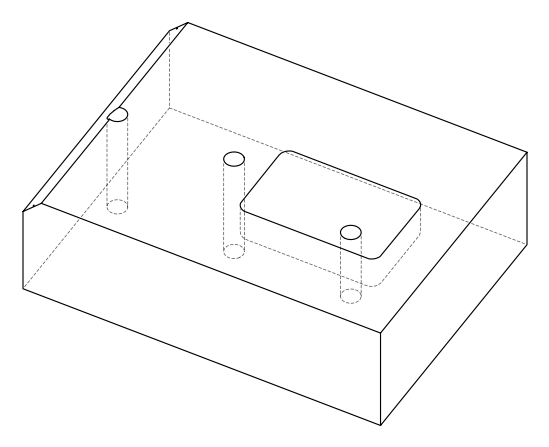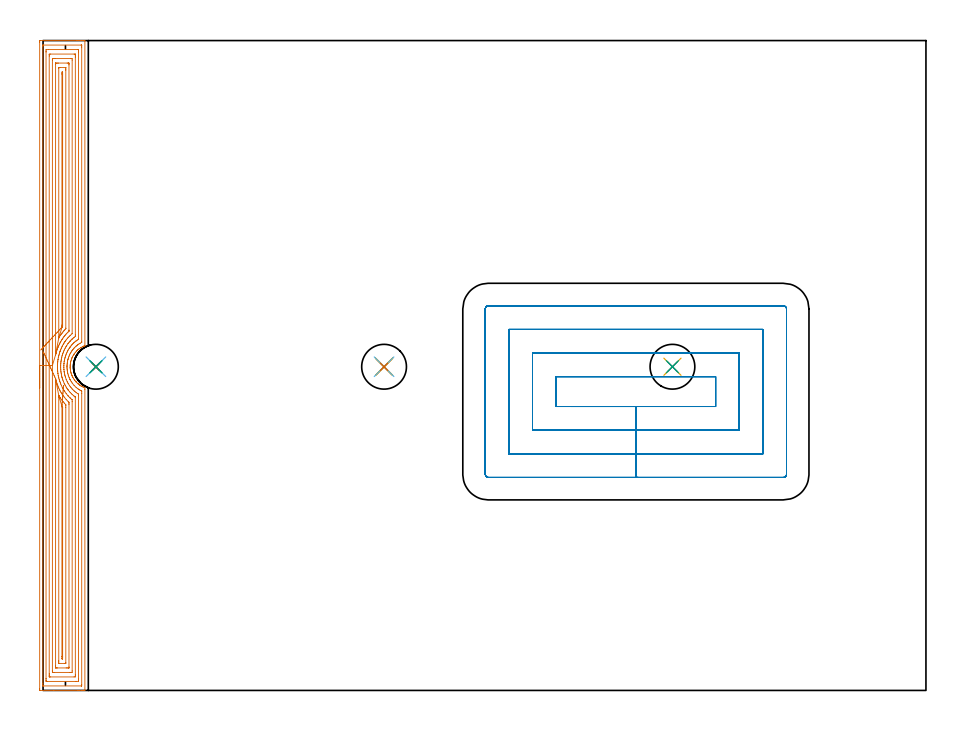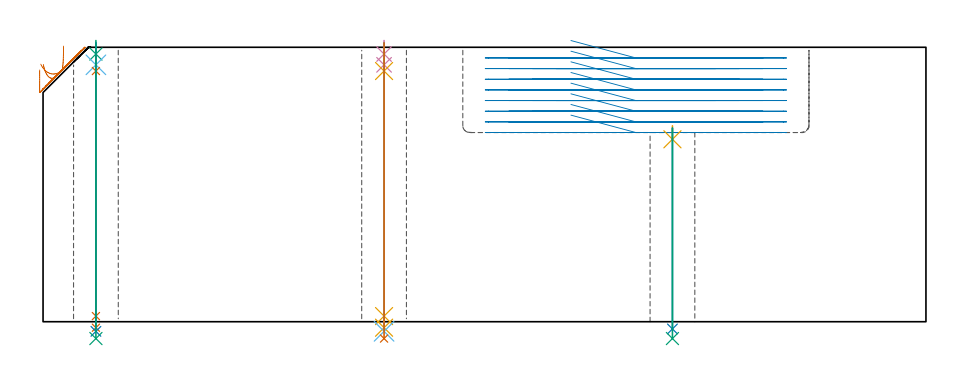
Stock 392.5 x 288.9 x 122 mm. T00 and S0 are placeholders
(PLAN: 15 operations, 12 tool changes, 43 min)
(1 AREA_MILL | FG_CHAMFER_SURFACE | UGT0205_001 | 18.56 min | 58357 mm3)
(2 MILL_RECTANGULAR_POCKET | POCKET_RECTANGULAR_STRAIGHT | UGT0201_095 | Follow Part, ap 5, ae 75% | 20.32 min | 556414 mm3)
(3 SPOT_DRILL | STEP1HOLE | NXT0321_9005460120000 | 0.05 min | 143 mm3)
(4 SPOT_DRILL_1 | STEP1HOLE_1 | NXT0321_9005460120000 | 0.05 min | 228 mm3)
(5 SPOT_DRILL_2 | STEP1HOLE_2 | NXT0321_9005460120000 | 0.06 min | 161 mm3)
(6 DRILL_BLIND_HOLE_INTO_CENTER | STEP1HOLE | NXT0301_023 | 0.04 min | 99 mm3)
(7 GUN_DRILL_THROUGH_HOLE | STEP1HOLE | UGT0307_001 | 0.55 min | 2210 mm3)
(8 SPADE_DRILL_TO_ENLARGE_THROUGH_HOLE | STEP1HOLE | UGT0306_003 | 0.51 min | 12430 mm3)
(9 DRILL_TO_ENLARGE_THROUGH_HOLE | STEP1HOLE | UGT0301_265 | 0.53 min | 22750 mm3)
(10 DRILL_BLIND_HOLE_INTO_CENTER_1 | STEP1HOLE_1 | NXT0301_023 | 0.04 min | 109 mm3)
(11 GUN_DRILL_THROUGH_HOLE_1 | STEP1HOLE_1 | UGT0307_001 | 0.55 min | 2208 mm3)
(12 SPADE_DRILL_TO_ENLARGE_THROUGH_HOLE_1 | STEP1HOLE_1 | UGT0306_003 | 0.51 min | 12447 mm3)
(13 DRILL_TO_ENLARGE_THROUGH_HOLE_1 | STEP1HOLE_1 | UGT0301_265 | 0.53 min | 22950 mm3)
(14 DRILL_THROUGH_HOLE_INTO_CENTER | STEP1HOLE_2 | NXT0301_065 | 0.37 min | 5676 mm3)
(15 DRILL_TO_ENLARGE_THROUGH_HOLE_2 | STEP1HOLE_2 | UGT0301_265 | 0.38 min | 20261 mm3)
(TOOL UGT0205_001 | Chamfer Mill 20 x 3 x 45 deg. | D20 FL50 Z2)
(TOOL UGT0201_095 | End mill 20 mm | D20 R3 FL38 Z4)
(TOOL NXT0321_9005460120000 | NC Spot Drill, 142deg, 12mm, Carbide, Uncoated | D12 PA142 FL30 Z2)
(TOOL NXT0301_023 | Carbide Drill 5.2mm [860.1-0520-016A1-MM 2214] | D5.2 PA140 FL28 Z2)
(TOOL UGT0307_001 | Gun Drill 5 mm | D5 PA130 FL24 Z1)
(TOOL UGT0306_003 | Spade Drill 12.5mm | D12.5 PA132 FL10 Z2)
(TOOL UGT0301_265 | Twist Drill 19.9 mm | D19.9 PA118 FL140 Z2)
(TOOL NXT0301_065 | Carbide Drill 9.4mm [860.1-0940-075A1-MM 2214] | D9.4 PA140 FL98 Z2)
(OP 1 AREA_MILL)
G17 G21 G94 G90
T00 M6
G54
G17 G0 G90 X-1.5 Y134.45 S1061 M3
G43 Z132. H0
Z111.9
G94 G1 Y134.488 Z111.028 F250.
Y134.602 Z110.163
Y134.791 Z109.312
Y135.053 Z108.48
Y135.387 Z107.674
Y135.79 Z106.9
Y136.258 Z106.164
Y136.79 Z105.472
Y137.379 Z104.829
Y138.022 Z104.24
Y138.714 Z103.708
Y139.45 Z103.24
Y140.224 Z102.837
Y141.03 Z102.503
Y141.862 Z102.241
Y142.713 Z102.052
Y143.578 Z101.938
Y144.45 Z101.9
Y288.282
X-1.495 Y288.776 Z101.903
X-1.492 Y288.89 Z101.906
X-1.373 Y288.9 Z102.024
X14.963 Z118.358
X15.57 Z118.965
X16.111 Z119.508
X16.448 Z119.844
X16.989 Z120.385
X17.326 Z120.72
X18. Z121.399
X18.295 Z121.695
X18.45 Y288.897 Z121.842
X18.598 Y288.89 Z121.989
X18.6 Y288.728 Z122.
Y153.384
X18.597 Y153.259 Z121.989
X18.536 Y153.226 Z121.929
X18.521 Y153.22 Z121.915
X18.415 Y153.176 Z121.812
X18.203 Y153.087 Z121.598
X18.071 Y153.033 Z121.469
X17.627 Y152.827 Z121.025
X16.977 Y152.485 Z120.376
X16.887 Y152.429 Z120.283
X16.806 Y152.381 Z120.205
X16.736 Y152.338 Z120.135
X16.286 Y152.034 Z119.684
X16.009 Y151.833 Z119.409
X15.844 Y151.712 Z119.244
X15.691 Y151.592 Z119.09
X15.57 Y151.484 Z118.966
X15.397 Y151.333 Z118.796
X15.317 Y151.262 Z118.715
X14.953 Y150.918 Z118.352
X14.889 Y150.853 Z118.289
X14.739 Y150.7 Z118.138
X14.393 Y150.302 Z117.792
X14.063 Y149.893 Z117.459
X13.999 Y149.807 Z117.395
X13.882 Y149.637 Z117.28
X13.815 Y149.54 Z117.213
X13.697 Y149.364 Z117.092
X13.561 Y149.148 Z116.956
X13.412 Y148.914 Z116.81
X13.172 Y148.478 Z116.568
X12.991 Y148.105 Z116.391
X12.952 Y148.021 Z116.35
X12.889 Y147.874 Z116.288
X12.764 Y147.577 Z116.162
X12.598 Y147.128 Z115.993
X12.458 Y146.683 Z115.853
X12.334 Y146.237 Z115.732
X12.279 Y146.012 Z115.678
X12.236 Y145.762 Z115.635
X12.167 Y145.343 Z115.56
X12.109 Y144.897 Z115.503
X12.096 Y144.723 Z115.489
X12.082 Y144.562 Z115.478
X12.074 Y144.45 Z115.467
X12.058 Y144.004 Z115.454
X12.061 Y143.728 Z115.456
X12.063 Y143.557 Z115.46
X12.064 Y143.545 Z115.461
X12.084 Y143.241 Z115.475
X12.09 Y143.11 Z115.485
X12.136 Y142.649 Z115.535
X12.198 Y142.225 Z115.598
X12.26 Y141.888 Z115.66
X12.282 Y141.772 Z115.681
X12.397 Y141.323 Z115.794
X12.464 Y141.093 Z115.861
X12.526 Y140.879 Z115.924
X12.612 Y140.632 Z116.009
X12.645 Y140.537 Z116.043
X12.684 Y140.43 Z116.078
X12.74 Y140.286 Z116.137
X12.859 Y139.986 Z116.254
X12.938 Y139.808 Z116.336
X13.008 Y139.65 Z116.408
X13.17 Y139.319 Z116.569
X13.294 Y139.093 Z116.691
X13.563 Y138.643 Z116.961
X13.85 Y138.2 Z117.248
X13.901 Y138.131 Z117.299
X14.062 Y137.911 Z117.46
X14.4 Y137.495 Z117.8
X14.555 Y137.308 Z117.951
X14.693 Y137.155 Z118.089
X14.75 Y137.091 Z118.148
X14.834 Y137.005 Z118.232
X14.953 Y136.883 Z118.352
X15.45 Y136.415 Z118.848
X15.57 Y136.312 Z118.968
X15.645 Y136.249 Z119.043
X15.845 Y136.089 Z119.243
X16.009 Y135.968 Z119.405
X16.216 Y135.814 Z119.616
X16.236 Y135.799 Z119.636
X16.448 Y135.654 Z119.844
X16.637 Y135.522 Z120.037
X16.677 Y135.497 Z120.077
X16.736 Y135.46 Z120.135
X16.887 Y135.374 Z120.282
X17.179 Y135.205 Z120.576
X17.626 Y134.974 Z121.026
X18.203 Y134.714 Z121.599
X18.389 Y134.629 Z121.788
X18.406 Y134.623 Z121.805
X18.594 Y134.55 Z121.992
X18.6 Y133.729 Z122.
Y0.172
X18.598 Y0.01 Z121.989
X18.45 Y0.003 Z121.842
X18.295 Y0. Z121.695
X18. Z121.399
X17.326 Z120.72
X16.111 Z119.508
X15.57 Z118.965
X4.736 Z108.133
X-1.103 Z102.294
X-1.376 Y0.003 Z102.021
X-1.492 Y0.01 Z101.905
X-1.499 Y0.128 Z101.899
X-1.5 Y0.618 Z101.9
Y144.45
X-0.086 Z103.314
Y286.352
X-0.079 Y286.885 Z103.321
X-0.054 Y286.89 Z103.346
X0.016 Y286.895 Z103.416
X0.122 Y286.899 Z103.522
X16.928 Y286.9 Z120.328
X17.114 Y286.897 Z120.514
X17.145 Y286.895 Z120.545
X17.175 Y286.891 Z120.575
X17.179 Y286.85 Z120.579
X17.184 Y286.639 Z120.584
X17.185 Y286.495 Z120.585
X17.186 Y285.744 Z120.586
X17.185 Y155.17 Z120.585
X17.182 Y154.795 Z120.582
X17.18 Y154.75 Z120.58
X17.177 Y154.733 Z120.577
X17.16 Y154.722 Z120.56
X17.091 Y154.681 Z120.491
X16.41 Y154.316 Z119.81
X16.345 Y154.277 Z119.745
X15.877 Y153.965 Z119.277
X15.57 Y153.754 Z118.97
X15.357 Y153.601 Z118.757
X15.067 Y153.384 Z118.467
X14.862 Y153.211 Z118.262
X14.693 Y153.062 Z118.093
X14.399 Y152.79 Z117.799
X14.082 Y152.49 Z117.482
X13.95 Y152.353 Z117.35
X13.815 Y152.206 Z117.215
X13.536 Y151.882 Z116.936
X13.297 Y151.597 Z116.697
X13.137 Y151.394 Z116.537
X12.938 Y151.124 Z116.338
X12.767 Y150.878 Z116.167
X12.651 Y150.704 Z116.051
X12.422 Y150.335 Z115.822
X12.093 Y149.777 Z115.493
X12.06 Y149.714 Z115.46
X11.805 Y149.177 Z115.205
X11.69 Y148.917 Z115.09
X11.538 Y148.556 Z114.938
X11.334 Y148.023 Z114.734
X11.311 Y147.958 Z114.711
X11.294 Y147.91 Z114.694
X11.183 Y147.553 Z114.583
X11.09 Y147.224 Z114.49
X11.065 Y147.13 Z114.465
X10.916 Y146.509 Z114.316
X10.868 Y146.237 Z114.268
X10.786 Y145.747 Z114.186
X10.734 Y145.343 Z114.134
X10.694 Y144.947 Z114.094
X10.662 Y144.45 Z114.062
X10.646 Y144.146 Z114.046
Y144.103
X10.654 Y143.557 Z114.054
X10.671 Y143.184 Z114.071
X10.711 Y142.663 Z114.111
X10.765 Y142.195 Z114.165
X10.828 Y141.77 Z114.228
X10.954 Y141.109 Z114.354
X11.014 Y140.877 Z114.414
X11.183 Y140.244 Z114.583
X11.262 Y139.983 Z114.662
X11.278 Y139.935 Z114.678
X11.305 Y139.859 Z114.705
X11.599 Y139.09 Z114.999
X11.941 Y138.318 Z115.341
X12. Y138.196 Z115.4
X12.021 Y138.156 Z115.421
X12.06 Y138.084 Z115.46
X12.522 Y137.303 Z115.922
X12.938 Y136.679 Z116.338
X13.137 Y136.41 Z116.537
X13.815 Y135.593 Z117.215
X13.884 Y135.516 Z117.284
X14.693 Y134.736 Z118.093
X14.819 Y134.623 Z118.219
X15.239 Y134.291 Z118.639
X15.57 Y134.046 Z118.97
X16.024 Y133.73 Z119.424
X16.448 Y133.476 Z119.848
X17.133 Y133.092 Z120.533
X17.179 Y133.064 Z120.579
X17.18 Y133.023 Z120.58
X17.183 Y132.836 Z120.583
X17.186 Y132.085 Z120.586
Y131.943
X17.185 Y2.548 Z120.585
X17.179 Y2.015 Z120.579
X17.154 Y2.01 Z120.554
X17.084 Y2.005 Z120.484
X16.978 Y2.001 Z120.378
X0.172 Y2. Z103.572
X-0.014 Y2.003 Z103.386
X-0.045 Y2.005 Z103.355
X-0.075 Y2.009 Z103.325
X-0.079 Y2.049 Z103.321
X-0.084 Y2.261 Z103.316
X-0.085 Y2.405 Z103.315
X-0.086 Y3.156 Z103.314
Y144.45
X1.328 Z104.728
X1.329 Y283.815 Z104.729
X1.33 Y284.018 Z104.73
X1.335 Y284.708 Z104.735
X1.348 Y284.893 Z104.748
X2.407 Y284.9 Z105.807
X15.383 Y284.899 Z118.783
X15.57 Y284.895 Z118.97
X15.752 Y284.89 Z119.152
X15.764 Y284.708 Z119.164
X15.768 Y284.508 Z119.168
X15.771 Y283.815 Z119.171
Y283.61
Y156.408
X15.769 Y156.236 Z119.169
X15.767 Y156.151 Z119.167
X15.765 Y156.113 Z119.165
X15.702 Y156.064 Z119.102
X15.57 Y155.975 Z118.97
X15.098 Y155.652 Z118.498
X14.693 Y155.368 Z118.093
X14.58 Y155.286 Z117.98
X14.429 Y155.17 Z117.829
X14.094 Y154.887 Z117.494
X13.815 Y154.641 Z117.215
X13.627 Y154.469 Z117.027
X13.424 Y154.277 Z116.824
X13.18 Y154.03 Z116.58
X12.938 Y153.772 Z116.338
X12.756 Y153.569 Z116.156
X12.597 Y153.384 Z115.997
X12.355 Y153.083 Z115.755
X12.06 Y152.71 Z115.46
X11.967 Y152.585 Z115.367
X11.901 Y152.49 Z115.301
X11.611 Y152.055 Z115.011
X11.32 Y151.597 Z114.72
X11.268 Y151.51 Z114.668
X11.183 Y151.363 Z114.583
X10.95 Y150.941 Z114.35
X10.83 Y150.704 Z114.23
X10.657 Y150.346 Z114.057
X10.414 Y149.81 Z113.814
X10.381 Y149.733 Z113.781
X10.305 Y149.549 Z113.705
X10.135 Y149.09 Z113.535
X10.073 Y148.917 Z113.473
X9.914 Y148.422 Z113.314
X9.797 Y148.023 Z113.197
X9.718 Y147.728 Z113.118
X9.571 Y147.13 Z112.971
X9.546 Y147.009 Z112.946
X9.428 Y146.356 Z112.828
X9.411 Y146.254 Z112.811
X9.408 Y146.237 Z112.808
X9.315 Y145.458 Z112.715
X9.304 Y145.343 Z112.704
X9.253 Y144.627 Z112.653
X9.246 Y144.45 Z112.646
X9.238 Y143.749 Z112.638
X9.24 Y143.557 Z112.64
X9.275 Y142.818 Z112.675
X9.288 Y142.663 Z112.688
X9.37 Y141.829 Z112.77
X9.377 Y141.77 Z112.777
X9.428 Y141.428 Z112.828
X9.529 Y140.877 Z112.929
X9.554 Y140.748 Z112.954
X9.652 Y140.322 Z113.052
X9.741 Y139.983 Z113.141
X9.863 Y139.54 Z113.263
X10.003 Y139.09 Z113.403
X10.305 Y138.25 Z113.705
X10.325 Y138.196 Z113.725
X10.339 Y138.162 Z113.739
X10.728 Y137.303 Z114.128
X10.878 Y136.993 Z114.278
X11.183 Y136.441 Z114.583
X11.2 Y136.41 Z114.6
X11.227 Y136.365 Z114.627
X11.769 Y135.516 Z115.169
X12.06 Y135.098 Z115.46
X12.441 Y134.623 Z115.841
X12.938 Y134.029 Z116.338
X13.23 Y133.73 Z116.63
X13.815 Y133.163 Z117.215
X14.186 Y132.836 Z117.586
X14.693 Y132.437 Z118.093
X15.382 Y131.943 Z118.782
X15.723 Y131.725 Z119.123
X15.75 Y131.706 Z119.15
X15.76 Y131.696 Z119.16
X15.764 Y131.663 Z119.164
X15.769 Y131.254 Z119.169
X15.771 Y131.05 Z119.171
Y5.085
X15.77 Y4.882 Z119.17
X15.764 Y4.192 Z119.164
X15.752 Y4.007 Z119.152
X14.693 Y4. Z118.093
X1.717 Y4.001 Z105.117
X1.53 Y4.005 Z104.93
X1.348 Y4.01 Z104.748
X1.335 Y4.192 Z104.735
X1.332 Y4.393 Z104.732
X1.329 Y5.085 Z104.729
X1.328 Y5.29 Z104.728
Y144.45
X2.743 Z106.143
Y282.028
X2.746 Y282.576 Z106.146
X2.75 Y282.763 Z106.15
X2.756 Y282.89 Z106.156
X3.306 Y282.9 Z106.706
X13.837 Z117.237
X14.242 Y282.893 Z117.642
X14.338 Y282.89 Z117.738
X14.35 Y282.831 Z117.75
X14.352 Y282.76 Z117.752
X14.356 Y282.371 Z117.756
X14.357 Y282.028 Z117.757
Y281.476
Y158.192
X14.356 Y157.85 Z117.756
X14.354 Y157.575 Z117.754
X14.35 Y157.438 Z117.75
X14.346 Y157.378 Z117.746
X13.787 Y156.957 Z117.187
X13.324 Y156.564 Z116.724
X12.938 Y156.224 Z116.338
X12.855 Y156.148 Z116.255
X12.765 Y156.064 Z116.165
X12.41 Y155.708 Z115.81
X12.06 Y155.345 Z115.46
X11.978 Y155.254 Z115.378
X11.904 Y155.17 Z115.304
X11.575 Y154.771 Z114.975
X11.183 Y154.292 Z114.583
X11.176 Y154.284 Z114.576
X11.127 Y154.22 Z114.527
X10.552 Y153.384 Z113.952
X10.454 Y153.232 Z113.854
X10.305 Y152.993 Z113.705
X10.12 Y152.679 Z113.52
X10.012 Y152.49 Z113.412
X9.802 Y152.109 Z113.202
X9.543 Y151.597 Z112.943
X9.505 Y151.518 Z112.905
X9.428 Y151.352 Z112.828
X9.232 Y150.902 Z112.632
X9.15 Y150.704 Z112.55
X8.979 Y150.267 Z112.379
X8.808 Y149.81 Z112.208
X8.743 Y149.614 Z112.143
X8.55 Y149.015 Z111.95
X8.528 Y148.939 Z111.928
X8.522 Y148.917 Z111.922
X8.344 Y148.233 Z111.744
X8.294 Y148.023 Z111.694
X8.177 Y147.51 Z111.577
X8.111 Y147.13 Z111.511
X8.047 Y146.749 Z111.447
X7.978 Y146.237 Z111.378
X7.944 Y145.961 Z111.344
X7.884 Y145.343 Z111.284
X7.869 Y145.144 Z111.269
X7.832 Y144.45 Z111.232
X7.828 Y144.292 Z111.228
X7.826 Y143.557 Z111.226
X7.829 Y143.398 Z111.229
X7.867 Y142.663 Z111.267
X7.882 Y142.45 Z111.282
X7.95 Y141.77 Z111.35
X7.986 Y141.451 Z111.386
X8.074 Y140.877 Z111.474
X8.164 Y140.376 Z111.564
X8.246 Y139.983 Z111.646
X8.317 Y139.662 Z111.717
X8.431 Y139.211 Z111.831
X8.464 Y139.09 Z111.864
X8.55 Y138.785 Z111.95
X8.738 Y138.196 Z112.138
X8.842 Y137.899 Z112.242
X9.067 Y137.303 Z112.467
X9.428 Y136.453 Z112.828
X9.447 Y136.41 Z112.847
X9.463 Y136.374 Z112.863
X9.734 Y135.816 Z113.134
X9.902 Y135.516 Z113.302
X10.305 Y134.829 Z113.705
X10.431 Y134.623 Z113.831
X10.653 Y134.269 Z114.053
X11.023 Y133.73 Z114.423
X11.091 Y133.637 Z114.491
X11.183 Y133.519 Z114.583
X11.743 Y132.836 Z115.143
X12.06 Y132.46 Z115.46
X12.571 Y131.943 Z115.971
X12.938 Y131.589 Z116.338
X13.548 Y131.05 Z116.948
X13.815 Y130.838 Z117.215
X14.196 Y130.546 Z117.596
X14.311 Y130.457 Z117.711
X14.34 Y130.432 Z117.74
X14.35 Y130.42 Z117.75
X14.353 Y130.406 Z117.753
X14.355 Y130.34 Z117.755
X14.357 Y130.156 Z117.757
Y6.872
X14.354 Y6.324 Z117.754
X14.35 Y6.137 Z117.75
X14.344 Y6.01 Z117.744
X13.794 Y6. Z117.194
X3.263 Z106.663
X2.858 Y6.007 Z106.258
X2.762 Y6.01 Z106.162
X2.75 Y6.069 Z106.15
X2.748 Y6.14 Z106.148
X2.744 Y6.529 Z106.144
X2.743 Y6.872 Z106.143
Y7.424
Y144.45
X4.157 Z107.557
Y280.241
X4.162 Y280.89 Z107.562
X4.397 Y280.896 Z107.797
X5.04 Y280.899 Z108.44
X5.271 Y280.9 Z108.671
X12.292 Y280.898 Z115.692
X12.938 Y280.89 Z116.338
X12.943 Y280.241 Z116.343
Y158.739
X12.938 Y158.584 Z116.338
X12.083 Y157.827 Z115.483
X12.06 Y157.805 Z115.46
X11.639 Y157.386 Z115.039
X11.217 Y156.957 Z114.617
X11.2 Y156.939 Z114.6
X11.183 Y156.919 Z114.583
X10.795 Y156.458 Z114.195
X10.466 Y156.064 Z113.866
X10.394 Y155.974 Z113.794
X10.305 Y155.858 Z113.705
X10.017 Y155.464 Z113.417
X9.807 Y155.17 Z113.207
X9.651 Y154.943 Z113.051
X9.428 Y154.608 Z112.828
X9.3 Y154.407 Z112.7
X9.221 Y154.277 Z112.621
X8.972 Y153.848 Z112.372
X8.707 Y153.384 Z112.107
X8.652 Y153.28 Z112.052
X8.55 Y153.081 Z111.95
X8.359 Y152.685 Z111.759
X8.268 Y152.49 Z111.668
X8.084 Y152.071 Z111.484
X7.88 Y151.597 Z111.28
X7.82 Y151.447 Z111.22
X7.672 Y151.07 Z111.072
X7.575 Y150.803 Z110.975
X7.54 Y150.704 Z110.94
X7.358 Y150.13 Z110.758
X7.259 Y149.81 Z110.659
X7.156 Y149.442 Z110.556
X7.015 Y148.917 Z110.415
X6.97 Y148.738 Z110.37
X6.804 Y148.023 Z110.204
X6.802 Y148.016 Z110.202
X6.795 Y147.976 Z110.195
X6.675 Y147.252 Z110.075
X6.656 Y147.13 Z110.056
X6.569 Y146.466 Z109.969
X6.543 Y146.237 Z109.943
X6.487 Y145.657 Z109.887
X6.462 Y145.343 Z109.862
X6.433 Y144.818 Z109.833
X6.417 Y144.45 Z109.817
X6.412 Y143.946 Z109.812
X6.411 Y143.557 Z109.811
X6.43 Y143.035 Z109.83
X6.449 Y142.663 Z109.849
X6.491 Y142.079 Z109.891
X6.521 Y141.77 Z109.921
X6.596 Y141.079 Z109.996
X6.626 Y140.877 Z110.026
X6.763 Y140.015 Z110.163
X6.769 Y139.983 Z110.169
X6.795 Y139.844 Z110.195
X6.962 Y139.09 Z110.362
X7.015 Y138.866 Z110.415
X7.199 Y138.196 Z110.599
X7.372 Y137.609 Z110.772
X7.472 Y137.303 Z110.872
X7.672 Y136.743 Z111.072
X7.799 Y136.41 Z111.199
X7.883 Y136.195 Z111.283
X8.183 Y135.516 Z111.583
X8.55 Y134.709 Z111.95
X8.593 Y134.623 Z111.993
X8.643 Y134.529 Z112.043
X9.116 Y133.73 Z112.516
X9.428 Y133.22 Z112.828
X9.674 Y132.836 Z113.074
X10.299 Y131.949 Z113.699
X11.046 Y131.05 Z114.446
X11.183 Y130.892 Z114.583
X11.909 Y130.156 Z115.309
X12.06 Y130.015 Z115.46
X12.893 Y129.263 Z116.293
X12.938 Y129.219 Z116.338
X12.943 Y128.369 Z116.343
Y8.659
X12.938 Y8.01 Z116.338
X12.703 Y8.004 Z116.103
X12.06 Y8.001 Z115.46
X11.829 Y8. Z115.229
X4.808 Y8.001 Z108.208
X4.162 Y8.01 Z107.562
X4.157 Y8.659 Z107.557
Y144.45
X5.575 Y149.237 Z108.975
X5.574 Y149.251 Z108.974
X5.572 Y149.268 Z108.972
X5.571 Y149.81 Z108.971
Y150.019
Y278.455
X5.573 Y278.805 Z108.973
X5.575 Y278.857 Z108.975
X5.577 Y278.882 Z108.977
X5.591 Y278.89 Z108.991
X5.699 Y278.894 Z109.099
X5.917 Y278.898 Z109.317
X6.358 Y278.9 Z109.758
X6.795 Z110.195
X10.745 Z114.145
X11.183 Y278.899 Z114.583
X11.328 Y278.898 Z114.728
X11.445 Y278.894 Z114.845
X11.516 Y278.89 Z114.916
X11.522 Y278.807 Z114.922
X11.526 Y278.455 Z114.926
X11.528 Y278.103 Z114.928
Y160.179
X11.527 Y159.908 Z114.927
X11.524 Y159.773 Z114.924
X11.522 Y159.71 Z114.922
X11.453 Y159.637 Z114.853
X11.314 Y159.503 Z114.714
X11.183 Y159.376 Z114.583
X10.868 Y159.064 Z114.268
X10.549 Y158.744 Z113.949
X10.43 Y158.617 Z113.83
X10.305 Y158.48 Z113.705
X10.016 Y158.145 Z113.416
X9.765 Y157.85 Z113.165
X9.612 Y157.662 Z113.012
X9.428 Y157.43 Z112.828
X9.225 Y157.164 Z112.625
X9.071 Y156.957 Z112.471
X8.853 Y156.648 Z112.253
X8.55 Y156.213 Z111.95
X8.49 Y156.124 Z111.89
X8.451 Y156.064 Z111.851
X8.151 Y155.577 Z111.551
X7.906 Y155.17 Z111.306
X7.82 Y155.02 Z111.22
X7.672 Y154.759 Z111.072
X7.506 Y154.447 Z110.906
X7.419 Y154.277 Z110.819
X7.213 Y153.852 Z110.613
X6.992 Y153.384 Z110.392
X6.93 Y153.246 Z110.33
X6.795 Y152.936 Z110.195
X6.665 Y152.623 Z110.065
X6.612 Y152.49 Z110.012
X6.419 Y151.98 Z109.819
X6.277 Y151.597 Z109.677
X6.187 Y151.323 Z109.587
X5.986 Y150.704 Z109.386
X5.969 Y150.65 Z109.369
X5.917 Y150.473 Z109.317
X5.775 Y149.955 Z109.175
X5.736 Y149.81 Z109.136
X5.697 Y149.664 Z109.097
X5.589 Y149.251 Z108.989
X5.575 Y149.237 Z108.975
X6.992 Y156.756 Z110.392
X6.99 Y156.757 Z110.39
X6.988 Y156.761 Z110.388
X6.986 Y156.957 Z110.386
X6.985 Y157.187 Z110.385
X6.986 Y276.474 Z110.386
X6.987 Y276.668 Z110.387
X6.99 Y276.842 Z110.39
X6.992 Y276.878 Z110.392
X7.065 Y276.89 Z110.465
X7.217 Y276.895 Z110.617
X7.445 Y276.899 Z110.845
X10.079 Y276.898 Z113.479
X10.101 Y276.894 Z113.501
X10.106 Y276.892 Z113.506
X10.11 Y276.867 Z113.51
X10.112 Y276.668 Z113.512
X10.115 Y275.969 Z113.515
Y275.775
X10.114 Y161.074 Z113.514
X10.112 Y160.899 Z113.512
X10.109 Y160.813 Z113.509
X10.107 Y160.774 Z113.507
X9.658 Y160.296 Z113.058
X9.428 Y160.047 Z112.828
X9.237 Y159.831 Z112.637
X9.07 Y159.637 Z112.47
X8.832 Y159.35 Z112.232
X8.55 Y159.005 Z111.95
X8.436 Y158.86 Z111.836
X8.347 Y158.744 Z111.747
X8.06 Y158.349 Z111.46
X7.702 Y157.85 Z111.102
X7.69 Y157.833 Z111.09
X7.672 Y157.807 Z111.072
X7.34 Y157.296 Z110.74
X7.121 Y156.957 Z110.521
X6.998 Y156.763 Z110.398
X6.992 Y156.756 Z110.392
X8.451 Y161.525 Z111.851
X8.406 Y161.551 Z111.806
X8.404 Y161.573 Z111.804
X8.4 Y162.317 Z111.8
Y162.47
Y273.988
Y274.14
X8.407 Y274.881 Z111.807
X8.534 Y274.898 Z111.934
X8.55 Y274.897 Z111.95
X8.693 Y274.881 Z112.093
X8.696 Y274.732 Z112.096
X8.7 Y273.988 Z112.1
Y273.835
Y162.317
X8.698 Y162.166 Z112.098
X8.693 Y162.012 Z112.093
X8.678 Y161.775 Z112.078
X8.55 Y161.631 Z111.95
X8.451 Y161.525 Z111.851
X7.946 Y160.981 Z111.392
X7.416 Y160.411 Z110.999
X6.864 Y159.817 Z110.676
X6.295 Y159.206 Z110.425
X5.713 Y158.58 Z110.247
X5.123 Y157.946 Z110.144
X4.53 Y157.307 Z110.118
X3.937 Y156.669 Z110.167
X3.349 Y156.037 Z110.292
X2.771 Y155.415 Z110.492
X2.206 Y154.808 Z110.765
X1.661 Y154.221 Z111.11
X1.137 Y153.658 Z111.523
X0.64 Y153.124 Z112.001
X0.174 Y152.622 Z112.541
X-0.259 Y152.157 Z113.139
X-0.654 Y151.732 Z113.789
X-1.01 Y151.349 Z114.488
G0 X0.138 Y150.46 Z114.369
G1 X0.292 Y150.124 Z113.578
X0.474 Y149.726 Z112.824
X0.682 Y149.27 Z112.11
X0.916 Y148.759 Z111.442
X1.173 Y148.197 Z110.826
X1.451 Y147.589 Z110.267
X1.749 Y146.938 Z109.767
X2.063 Y146.251 Z109.332
X2.393 Y145.531 Z108.965
X2.734 Y144.785 Z108.668
X3.084 Y144.019 Z108.443
X3.442 Y143.237 Z108.293
X3.803 Y142.447 Z108.218
X4.166 Y141.653 Z108.219
X4.528 Y140.863 Z108.297
X4.885 Y140.082 Z108.45
X5.235 Y139.316 Z108.677
X5.576 Y138.571 Z108.976
X5.588 Y138.545 Z108.988
X5.597 Y138.522 Z108.997
X5.926 Y137.294 Z109.326
X6.207 Y136.41 Z109.607
X6.372 Y135.947 Z109.772
X6.536 Y135.516 Z109.936
X6.795 Y134.879 Z110.195
X6.904 Y134.623 Z110.304
X6.992 Y134.422 Z110.392
X7.318 Y133.73 Z110.718
X7.434 Y133.487 Z110.834
X7.672 Y133.053 Z111.072
X7.796 Y132.836 Z111.196
X7.975 Y132.528 Z111.375
X8.338 Y131.943 Z111.738
X8.55 Y131.611 Z111.95
X8.941 Y131.05 Z112.341
X9.428 Y130.384 Z112.828
X9.61 Y130.156 Z113.01
X10.305 Y129.317 Z113.705
X10.354 Y129.263 Z113.754
X11.183 Y128.431 Z114.583
X11.245 Y128.369 Z114.645
X11.522 Y128.1 Z114.922
X11.524 Y128.022 Z114.924
X11.528 Y127.476 Z114.928
X11.529 Y127.124 Z114.929
X11.528 Y10.445 Z114.928
X11.527 Y10.095 Z114.927
X11.525 Y10.043 Z114.925
X11.522 Y10.018 Z114.922
X11.509 Y10.01 Z114.909
X11.401 Y10.006 Z114.801
X11.183 Y10.002 Z114.583
X10.742 Y10. Z114.142
X10.305 Z113.705
X6.355 Z109.755
X5.917 Y10.001 Z109.317
X5.772 Y10.002 Z109.172
X5.655 Y10.006 Z109.055
X5.584 Y10.01 Z108.984
X5.578 Y10.093 Z108.978
X5.574 Y10.445 Z108.974
X5.572 Y10.797 Z108.972
X5.571 Y138.196 Z108.971
X5.572 Y138.526 Z108.972
X5.573 Y138.547 Z108.973
X5.576 Y138.571 Z108.976
X6.994 Y131.06 Z110.394
X7.004 Y131.05 Z110.404
X7.054 Y130.971 Z110.454
X7.368 Y130.466 Z110.768
X7.573 Y130.156 Z110.973
X7.672 Y130.012 Z111.072
X8.213 Y129.263 Z111.613
X8.55 Y128.814 Z111.95
X8.913 Y128.369 Z112.313
X9.428 Y127.755 Z112.828
X10.108 Y127.034 Z113.508
X10.11 Y126.951 Z113.51
X10.113 Y126.778 Z113.513
X10.114 Y126.583 Z113.514
X10.115 Y125.883 Z113.515
X10.114 Y12.426 Z113.514
X10.113 Y12.232 Z113.513
X10.11 Y12.058 Z113.51
X10.108 Y12.022 Z113.508
X10.035 Y12.01 Z113.435
X9.883 Y12.005 Z113.283
X9.655 Y12.001 Z113.055
X7.021 Z110.421
X6.999 Y12.006 Z110.399
X6.994 Y12.008 Z110.394
X6.99 Y12.033 Z110.39
X6.988 Y12.232 Z110.388
X6.985 Y12.931 Z110.385
Y13.125
X6.986 Y130.409 Z110.386
X6.988 Y130.853 Z110.388
X6.992 Y131.05 Z110.392
X6.994 Y131.06 Z110.394
X8.407 Y126.333 Z111.807
X8.408 Z111.808
X8.434 Y126.308 Z111.834
X8.665 Y126.046 Z112.065
X8.691 Y126.015 Z112.091
X8.695 Y125.944 Z112.095
X8.699 Y125.842 Z112.099
X8.7 Y125.689 Z112.1
Y125.536
Y14.912
Y14.76
X8.693 Y14.019 Z112.093
X8.566 Y14.002 Z111.966
X8.55 Y14.003 Z111.95
X8.407 Y14.019 Z111.807
X8.404 Y14.168 Z111.804
X8.4 Y14.912 Z111.8
Y15.065
Y125.996
X8.404 Y126.302 Z111.804
X8.407 Y126.333 Z111.807
X8.471 Y127.197 Z111.909
X8.534 Y128.049 Z112.086
X8.595 Y128.882 Z112.337
X8.655 Y129.69 Z112.66
X8.713 Y130.467 Z113.053
X8.768 Y131.207 Z113.511
X8.82 Y131.904 Z114.033
X8.868 Y132.554 Z114.614
X8.912 Y133.15 Z115.249
X8.952 Y133.689 Z115.934
X8.987 Y134.166 Z116.663
X9.018 Y134.578 Z117.431
X9.043 Y134.922 Z118.233
X9.064 Y135.195 Z119.061
X9.078 Y135.394 Z119.91
X9.088 Y135.52 Z120.774
X9.091 Y135.569 Z121.645
X9.089 Y135.543 Z122.517
G0 Z132.
M5
M2
(OP 2 MILL_RECTANGULAR_POCKET)
G17 G21 G94 G90
T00 M6
G54
G17 G0 G90 X234.673 Y126.2 S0 M3
G43 Z132. H0
Z125.
G94 G1 X263.55 Z117.262 F250.
X299. F500.
Y139.5
X228.1
Y126.2
X263.55
Y115.7
X309.5
Y150.
X217.6
Y115.7
X263.55
Y105.2
X320.
Y160.5
X207.1
Y105.2
X263.55
Y94.7
X329.1
G3 X330.5 Y96.1 R1.4
G1 Y169.6
G3 X329.1 Y171. R1.4
G1 X198.
G3 X196.6 Y169.6 R1.4
G1 Y96.1
G3 X198. Y94.7 R1.4
G1 X263.55
X264.55
G0 X234.673 Y126.2 Z120.262
G1 X263.55 Z112.525 F250.
X299. F500.
Y139.5
X228.1
Y126.2
X263.55
Y115.7
X309.5
Y150.
X217.6
Y115.7
X263.55
Y105.2
X320.
Y160.5
X207.1
Y105.2
X263.55
Y94.7
X329.1
G3 X330.5 Y96.1 R1.4
G1 Y169.6
G3 X329.1 Y171. R1.4
G1 X198.
G3 X196.6 Y169.6 R1.4
G1 Y96.1
G3 X198. Y94.7 R1.4
G1 X263.55
X264.55
G0 X234.673 Y126.2 Z115.525
G1 X263.55 Z107.787 F250.
X299. F500.
Y139.5
X228.1
Y126.2
X263.55
Y115.7
X309.5
Y150.
X217.6
Y115.7
X263.55
Y105.2
X320.
Y160.5
X207.1
Y105.2
X263.55
Y94.7
X329.1
G3 X330.5 Y96.1 R1.4
G1 Y169.6
G3 X329.1 Y171. R1.4
G1 X198.
G3 X196.6 Y169.6 R1.4
G1 Y96.1
G3 X198. Y94.7 R1.4
G1 X263.55
X264.55
G0 X234.673 Y126.2 Z110.787
G1 X263.55 Z103.05 F250.
X299. F500.
Y139.5
X228.1
Y126.2
X263.55
Y115.7
X309.5
Y150.
X217.6
Y115.7
X263.55
Y105.2
X320.
Y160.5
X207.1
Y105.2
X263.55
Y94.7
X329.1
G3 X330.5 Y96.1 R1.4
G1 Y169.6
G3 X329.1 Y171. R1.4
G1 X198.
G3 X196.6 Y169.6 R1.4
G1 Y96.1
G3 X198. Y94.7 R1.4
G1 X263.55
X264.55
G0 X234.673 Y126.2 Z106.05
G1 X263.55 Z98.312 F250.
X299. F500.
Y139.5
X228.1
Y126.2
X263.55
Y115.7
X309.5
Y150.
X217.6
Y115.7
X263.55
Y105.2
X320.
Y160.5
X207.1
Y105.2
X263.55
Y94.7
X329.1
G3 X330.5 Y96.1 R1.4
G1 Y169.6
G3 X329.1 Y171. R1.4
G1 X198.
G3 X196.6 Y169.6 R1.4
G1 Y96.1
G3 X198. Y94.7 R1.4
G1 X263.55
X264.55
G0 X234.673 Y126.2 Z101.312
G1 X263.55 Z93.575 F250.
X299. F500.
Y139.5
X228.1
Y126.2
X263.55
Y115.7
X309.5
Y150.
X217.6
Y115.7
X263.55
Y105.2
X320.
Y160.5
X207.1
Y105.2
X263.55
Y94.7
X329.1
G3 X330.5 Y96.1 R1.4
G1 Y169.6
G3 X329.1 Y171. R1.4
G1 X198.
G3 X196.6 Y169.6 R1.4
G1 Y96.1
G3 X198. Y94.7 R1.4
G1 X263.55
X264.55
G0 X234.673 Y126.2 Z96.575
G1 X263.55 Z88.837 F250.
X299. F500.
Y139.5
X228.1
Y126.2
X263.55
Y115.7
X309.5
Y150.
X217.6
Y115.7
X263.55
Y105.2
X320.
Y160.5
X207.1
Y105.2
X263.55
Y94.7
X329.1
G3 X330.5 Y96.1 R1.4
G1 Y169.6
G3 X329.1 Y171. R1.4
G1 X198.
G3 X196.6 Y169.6 R1.4
G1 Y96.1
G3 X198. Y94.7 R1.4
G1 X263.55
X264.55
G0 X234.673 Y126.2 Z91.837
G1 X263.55 Z84.1 F250.
X299. F500.
Y139.5
X228.1
Y126.2
X263.55
Y115.7
X309.5
Y150.
X217.6
Y115.7
X263.55
Y105.2
X320.
Y160.5
X207.1
Y105.2
X263.55
Y94.7
X329.1
G3 X330.5 Y96.1 R1.4
G1 Y169.6
G3 X329.1 Y171. R1.4
G1 X198.
G3 X196.6 Y169.6 R1.4
G1 Y96.1
G3 X198. Y94.7 R1.4
G1 X263.55
X264.55
G0 Z132.
M5
M2
(OP 3 SPOT_DRILL)
G17 G21 G94 G90
T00 M6
G54
G17 G0 G90 X23.5 Y143.9 S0 M3
G43 Z132. H0
G94 G81 G98 Z119. F250. R125.
G80
M5
M2
(OP 4 SPOT_DRILL_1)
G17 G21 G94 G90
T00 M6
G54
G17 G0 G90 X151.6 Y143.9 S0 M3
G43 Z132. H0
G94 G81 G98 Z119. F250. R125.
G80
M5
M2
(OP 5 SPOT_DRILL_2)
G17 G21 G94 G90
T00 M6
G54
G17 G0 G90 X279.8 Y143.9 S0 M3
G43 Z132. H0
G94 G81 G98 Z81.1 F250. R87.1
G80
M5
M2
(OP 6 DRILL_BLIND_HOLE_INTO_CENTER)
G17 G21 G94 G90
T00 M6
G54
G17 G0 G90 X23.5 Y143.9 S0 M3
G43 Z132. H1
G94 G81 G98 Z114.2 F250. R124.
G80
M5
M2
(OP 7 GUN_DRILL_THROUGH_HOLE)
G17 G21 G94 G90
T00 M6
G54
G17 G0 G90 X23.5 Y143.9 M8
G43 Z132. H0
Z119.886
S716 M3
G94 G1 Z111.444 F125. M26
G4 X.084
Z2.5 F250.
G4 X.084
Z-2.666 F125.
G4 X.084
M5
M9
G0 Z119.886
Z132.
M2
(OP 8 SPADE_DRILL_TO_ENLARGE_THROUGH_HOLE)
G17 G21 G94 G90
T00 M6
G54
G17 G0 G90 X23.5 Y143.9 S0 M3
G43 Z132. H0
G94 G73 G98 Z-4.283 F250. Q11.48 R124.
G80
M5
M2
(OP 9 DRILL_TO_ENLARGE_THROUGH_HOLE)
G17 G21 G94 G90
T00 M6
G54
G17 G0 G90 X23.5 Y143.9 S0 M3
G43 Z132. H0
G94 G73 G98 Z-7.479 F250. Q18.497 R124.
G80
M5
M2
(OP 10 DRILL_BLIND_HOLE_INTO_CENTER_1)
G17 G21 G94 G90
T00 M6
G54
G17 G0 G90 X151.6 Y143.9 S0 M3
G43 Z132. H1
G94 G81 G98 Z114.2 F250. R124.
G80
M5
M2
(OP 11 GUN_DRILL_THROUGH_HOLE_1)
G17 G21 G94 G90
T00 M6
G54
G17 G0 G90 X151.6 Y143.9 M8
G43 Z132. H0
Z119.886
S716 M3
G94 G1 Z111.444 F125. M26
G4 X.084
Z2.5 F250.
G4 X.084
Z-2.666 F125.
G4 X.084
M5
M9
G0 Z119.886
Z132.
M2
(OP 12 SPADE_DRILL_TO_ENLARGE_THROUGH_HOLE_1)
G17 G21 G94 G90
T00 M6
G54
G17 G0 G90 X151.6 Y143.9 S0 M3
G43 Z132. H0
G94 G73 G98 Z-4.283 F250. Q11.48 R124.
G80
M5
M2
(OP 13 DRILL_TO_ENLARGE_THROUGH_HOLE_1)
G17 G21 G94 G90
T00 M6
G54
G17 G0 G90 X151.6 Y143.9 S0 M3
G43 Z132. H0
G94 G73 G98 Z-7.479 F250. Q18.497 R124.
G80
M5
M2
(OP 14 DRILL_THROUGH_HOLE_INTO_CENTER)
G17 G21 G94 G90
T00 M6
G54
G17 G0 G90 X279.8 Y143.9 S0 M3
G43 Z132. H1
G94 G73 G98 Z-3.211 F250. Q8.731 R86.1
G80
M5
M2
(OP 15 DRILL_TO_ENLARGE_THROUGH_HOLE_2)
G17 G21 G94 G90
T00 M6
G54
G17 G0 G90 X279.8 Y143.9 S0 M3
G43 Z132. H0
G94 G73 G98 Z-7.479 F250. Q18.316 R86.1
G80
M5
M2
